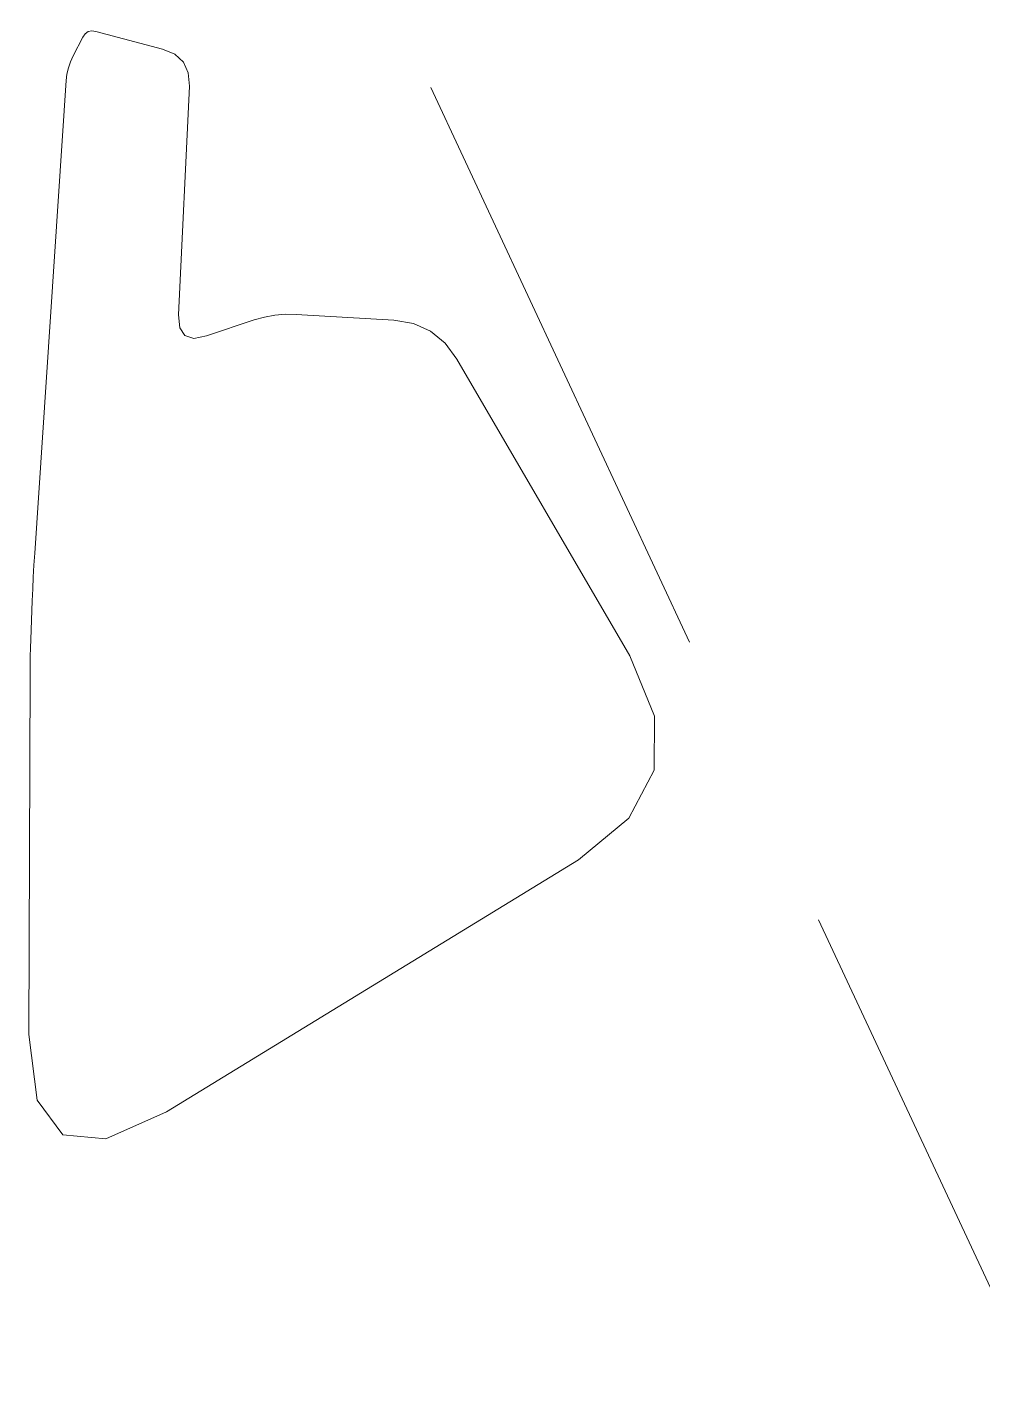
# Model space of a CAD drawing. Extents: x 2498567 to 2501210, y 7092229 to 7094464.
# Drawn here: x 2499235.86 to 2499249.53, y 7093214.97 to 7093234.31 of the extents above; entities that cross this region are included whole.
import ezdxf

# ---------------------------------------------------------------- set-up
doc = ezdxf.new("R2010")
doc.units = 0
doc.header["$MEASUREMENT"] = 0
doc.linetypes.add('DGN Style 5', pattern=[531.948115, 227.977763, -303.970351])
doc.linetypes.add('HIDDEN', pattern=[0.375, 0.25, -0.125])
doc.layers.add('GRID', color=254, linetype='HIDDEN')
doc.layers.add('Level 35', color=254, linetype='Continuous', lineweight=0)

msp = doc.modelspace()

# ---------------------------------------------------------------- linework, layer by layer
at = {"layer": 'GRID', "color": 252, "linetype": 'HIDDEN', "lineweight": 0, "ltscale": 35}
msp.add_line((2499030.86, 7093685.473), (2499552.007, 7092567.8), dxfattribs=at)
at = {"layer": 'Level 35', "color": 35, "linetype": 'DGN Style 5', "lineweight": 0, "flags": 128}
msp.add_lwpolyline([(2499235.913, 7093225.555), (2499235.933, 7093226.11), (2499235.94, 7093226.28), (2499235.948, 7093226.45), (2499235.958, 7093226.62), (2499235.969, 7093226.789), (2499236.419, 7093233.548), (2499236.43, 7093233.639), (2499236.45, 7093233.728), (2499236.479, 7093233.815), (2499236.517, 7093233.899), (2499236.657, 7093234.168), (2499236.691, 7093234.217), (2499236.733, 7093234.247), (2499236.784, 7093234.258), (2499236.843, 7093234.25), (2499237.794, 7093233.998), (2499237.971, 7093233.924), (2499238.095, 7093233.811), (2499238.165, 7093233.659), (2499238.182, 7093233.468), (2499238.027, 7093230.197), (2499238.044, 7093230.013), (2499238.115, 7093229.901), (2499238.242, 7093229.862), (2499238.424, 7093229.896), (2499239.107, 7093230.125), (2499239.254, 7093230.166), (2499239.404, 7093230.193), (2499239.555, 7093230.206), (2499239.708, 7093230.204), (2499241.104, 7093230.12), (2499241.385, 7093230.072), (2499241.628, 7093229.963), (2499241.835, 7093229.795), (2499242.004, 7093229.566), (2499244.478, 7093225.325), (2499244.83, 7093224.461), (2499244.824, 7093223.687), (2499244.462, 7093223.003), (2499243.744, 7093222.409), (2499237.852, 7093218.803), (2499236.988, 7093218.418), (2499236.372, 7093218.475), (2499236.004, 7093218.972), (2499235.884, 7093219.91), (2499235.903, 7093225.078), (2499235.904, 7093225.197), (2499235.906, 7093225.316), (2499235.909, 7093225.436), (2499235.913, 7093225.555)], dxfattribs=at)

doc.saveas('drawing.dxf')
